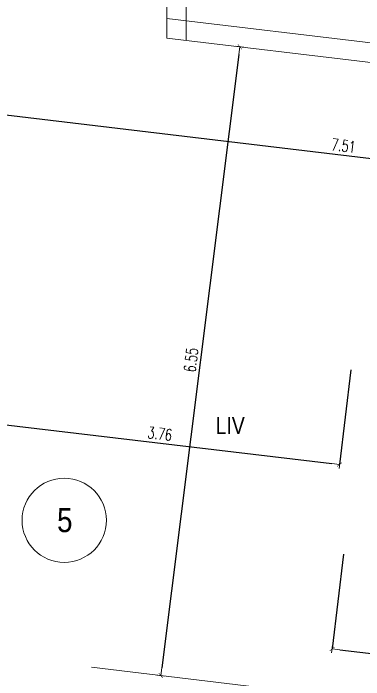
# Model space of a CAD drawing. Header units: millimetres. Extents: x 4525 to 9082, y 179 to 563.
# Drawn here: x 5392.79 to 5396.41, y 485.01 to 491.9 of the extents above; entities that cross this region are included whole.
import ezdxf

# ---------------------------------------------------------------- set-up
doc = ezdxf.new("R2010")
doc.units = ezdxf.units.MM
doc.header["$LTSCALE"] = 100
doc.layers.get('DEFPOINTS').update_dxf_attribs({"lineweight": 5})
doc.layers.add('006-Cotas parciales', color=7, linetype='Continuous', lineweight=5)
doc.layers.add('HATCH MUROS', color=251, linetype='Continuous', lineweight=9)
doc.styles.add('AREAL', font='ARIALN.TTF')
doc.styles.add('COTAS', font='ROMANS.shx', dxfattribs={"width": 0.7})
doc.dimstyles.new('COTA40', dxfattribs={"dimscale": 0.4, "dimtxt": 0.3, "dimasz": 0.2, "dimexe": 0, "dimexo": 0, "dimgap": 0.09, "dimtad": 1, "dimzin": 0, "dimdsep": 46, "dimtxsty": 'COTAS', "dimblk1": 'COTA_N', "dimblk2": 'COTA_N', "dimsah": 1, "dimcen": 0.1, "dimclrd": 1, "dimclre": 8, "dimclrt": 5, "dimaunit": 1, "dimadec": 3, "dimazin": 0, "dimtfac": 1, "dimtix": 1, "dimtmove": 2, "dimatfit": 3, "dimldrblk": 'COTA_N', "dimfxl": 0, "dimtolj": 1, "dimtzin": 0, "dimarcsym": 0})

# ---------------------------------------------------------------- blocks, each defined once
blk = doc.blocks.new('COTA_N')
for p, q in [((-1, 0), (0, 0)), ((0, 0.5), (0, -0.5))]:
    blk.add_line(p, q)
at = {"const_width": 0.065}
blk.add_lwpolyline([(0.141, 0.141), (0.283, 0.283), (0, 0), (-0.141, -0.141), (-0.283, -0.283)], dxfattribs=at)
blk = doc.blocks.new('*D536')
at = {"layer": '006-Cotas parciales', "color": 8, "lineweight": -2, "ltscale": 100}
for p, q in [((5396.1963, 486.3097), (5396.0795, 485.3315)), ((5399.431, 485.9233), (5399.3142, 484.9452))]:
    blk.add_line(p, q, dxfattribs=at)
at = {"layer": '006-Cotas parciales', "color": 1, "lineweight": -2, "ltscale": 100}
blk.add_line((5396.159, 485.322), (5399.2347, 484.9547), dxfattribs=at)
at = {"layer": 'DEFPOINTS', "color": 0, "ltscale": 100}
for p in [(5396.1963, 486.3097), (5399.431, 485.9233), (5399.3142, 484.9452)]:
    blk.add_point(p, dxfattribs=at)
at = {"layer": '006-Cotas parciales', "color": 1, "lineweight": -2, "ltscale": 100, "xscale": 0.08000000000000002, "yscale": 0.08000000000000002, "zscale": 0.08000000000000007}
for p, rotation in [((5396.0795, 485.3315), 173.1886111111166), ((5399.3142, 484.9452), 353.1886111111166)]:
    blk.add_blockref('COTA_N', p, dxfattribs=dict(at, rotation=rotation))
at = {"layer": '006-Cotas parciales', "color": 5, "ltscale": 100, "insert": (5397.7082, 485.2337), "char_height": 0.12, "attachment_point": 5, "rotation": 353.18861, "style": 'COTAS'}
blk.add_mtext('\\A1;3.26', dxfattribs=at)
blk = doc.blocks.new('*D545')
at = {"layer": '006-Cotas parciales', "color": 1, "lineweight": -2, "ltscale": 100}
blk.add_line((5395.1166, 491.4754), (5394.3202, 485.1351), dxfattribs=at)
at = {"layer": 'DEFPOINTS', "color": 0, "ltscale": 100}
for p in [(5395.1266, 491.5548), (5394.3102, 485.0558), (5394.3102, 485.0558)]:
    blk.add_point(p, dxfattribs=at)
at = {"layer": '006-Cotas parciales', "color": 1, "lineweight": -2, "ltscale": 100, "yscale": 0.08000000000000002, "zscale": 0.08000000000000007}
for p, xscale, rotation in [((5395.1266, 491.5548), 0.08, 82.84064044520305), ((5394.3102, 485.0558), 0.08000000000000002, 262.840640445203)]:
    blk.add_blockref('COTA_N', p, dxfattribs=dict(at, xscale=xscale, rotation=rotation))
at = {"layer": '006-Cotas parciales', "color": 5, "ltscale": 100, "insert": (5394.6232, 488.3173), "char_height": 0.12, "attachment_point": 5, "rotation": 82.84064, "style": 'COTAS'}
blk.add_mtext('\\A1;6.55', dxfattribs=at)
blk = doc.blocks.new('*D544')
at = {"layer": '006-Cotas parciales', "color": 8, "lineweight": -2, "ltscale": 100}
for p, q in [((5392.5395, 488.6613), (5392.4227, 487.6832)), ((5396.2729, 488.2154), (5396.1561, 487.2372))]:
    blk.add_line(p, q, dxfattribs=at)
at = {"layer": '006-Cotas parciales', "color": 1, "lineweight": -2, "ltscale": 100}
blk.add_line((5392.5021, 487.6737), (5396.0766, 487.2467), dxfattribs=at)
at = {"layer": 'DEFPOINTS', "color": 0, "ltscale": 100}
for p in [(5392.5395, 488.6613), (5396.2729, 488.2154), (5396.1561, 487.2372)]:
    blk.add_point(p, dxfattribs=at)
at = {"layer": '006-Cotas parciales', "color": 1, "lineweight": -2, "ltscale": 100, "xscale": 0.08000000000000002, "yscale": 0.08000000000000002, "zscale": 0.08000000000000007}
for p, rotation in [((5392.4227, 487.6832), 173.188611111112), ((5396.1561, 487.2372), 353.188611111112)]:
    blk.add_blockref('COTA_N', p, dxfattribs=dict(at, rotation=rotation))
at = {"layer": '006-Cotas parciales', "color": 5, "ltscale": 100, "insert": (5394.3008, 487.5555), "char_height": 0.12, "attachment_point": 5, "rotation": 353.18861, "style": 'COTAS'}
blk.add_mtext('\\A1;3.76', dxfattribs=at)
blk = doc.blocks.new('*D693')
at = {"layer": '006-Cotas parciales', "color": 8, "lineweight": -2, "ltscale": 100}
for p, q in [((5392.5725, 491.8613), (5392.4555, 490.8832)), ((5400.0337, 490.9687), (5399.9166, 489.9906))]:
    blk.add_line(p, q, dxfattribs=at)
at = {"layer": '006-Cotas parciales', "color": 1, "lineweight": -2, "ltscale": 100}
blk.add_line((5392.5349, 490.8737), (5399.8372, 490.0001), dxfattribs=at)
at = {"layer": 'DEFPOINTS', "color": 0, "ltscale": 100}
for p in [(5392.5725, 491.8613), (5400.0337, 490.9687), (5399.9166, 489.9906)]:
    blk.add_point(p, dxfattribs=at)
at = {"layer": '006-Cotas parciales', "color": 1, "lineweight": -2, "ltscale": 100, "xscale": 0.08000000000000002, "yscale": 0.08000000000000002, "zscale": 0.08000000000000007}
for p, rotation in [((5392.4555, 490.8832), 173.1778480133423), ((5399.9166, 489.9906), 353.1778480133424)]:
    blk.add_blockref('COTA_N', p, dxfattribs=dict(at, rotation=rotation))
at = {"layer": '006-Cotas parciales', "color": 5, "ltscale": 100, "insert": (5396.1975, 490.5322), "char_height": 0.12, "attachment_point": 5, "rotation": 353.17785, "style": 'COTAS'}
blk.add_mtext('\\A1;7.51', dxfattribs=at)

msp = doc.modelspace()

# ---------------------------------------------------------------- linework, layer by layer
at = {"layer": 'HATCH MUROS', "color": 0, "linetype": 'ByBlock', "ltscale": 100}
for p, q in [((5394.3724, 494.5437, 1.9186), (5394.3725, 491.6449, 1.9186)), ((5394.5724, 494.5437, 1.9186), (5394.5725, 491.621, 1.9186)), ((5394.3725, 491.8463, 1.9186), (5404.4263, 490.6454, 1.9186)), ((5394.3725, 491.6449, 1.9186), (5404.4026, 490.4469, 1.9186))]:
    msp.add_line(p, q, dxfattribs=at)
at = {"layer": 'HATCH MUROS', "color": 4, "linetype": 'ByBlock', "ltscale": 100}
msp.add_line((5393.5957, 485.1411, 1.9186), (5403.6258, 483.9431, 1.9186), dxfattribs=at)
at = {"layer": 'HATCH MUROS', "color": 0, "ltscale": 100}
msp.add_circle((5393.3133, 486.6611), 0.4351, dxfattribs=at)

# ---------------------------------------------------------------- texts
at = {"style": 'AREAL'}
for s, height, p in [('LIV', 0.17496, (5394.8768, 487.5521, -0.77)), ('5', 0.2499, (5393.2396, 486.5385, -1.1))]:
    msp.add_text(s, height=height, dxfattribs=at).set_placement(p)

# ---------------------------------------------------------------- dimensions: what is measured, and where the dimension line sits
at = {"layer": '006-Cotas parciales', "color": 0, "ltscale": 100}
for p1, p2, picture, middle in [((5392.5725, 491.8613, 1.9186), (5400.0337, 490.9687, 1.9186), '*D693', (5396.1975, 490.5322, 1.9186)), ((5392.5395, 488.6613, 1.9186), (5396.2729, 488.2154, 1.9186), '*D544', (5394.3008, 487.5555, 1.9186)), ((5396.1963, 486.3097, 1.9186), (5399.431, 485.9233, 1.9186), '*D536', (5397.7082, 485.2337, 1.9186))]:
    dim = msp.add_aligned_dim(p1=p1, p2=p2, distance=-0.9851, dimstyle='COTA40', dxfattribs=at)
    dim.commit()
    dim.dimension.update_dxf_attribs({"geometry": picture, "text_midpoint": middle})
at = {"layer": '006-Cotas parciales', "ltscale": 100}
dim = msp.add_aligned_dim(p1=(5395.1266, 491.5548, 1.9186), p2=(5394.3102, 485.0558, 1.9186), distance=0, dimstyle='COTA40', dxfattribs=at)
dim.commit()
dim.dimension.update_dxf_attribs({"geometry": '*D545', "text_midpoint": (5394.6232, 488.3173, 1.9186)})

doc.saveas('drawing.dxf')
